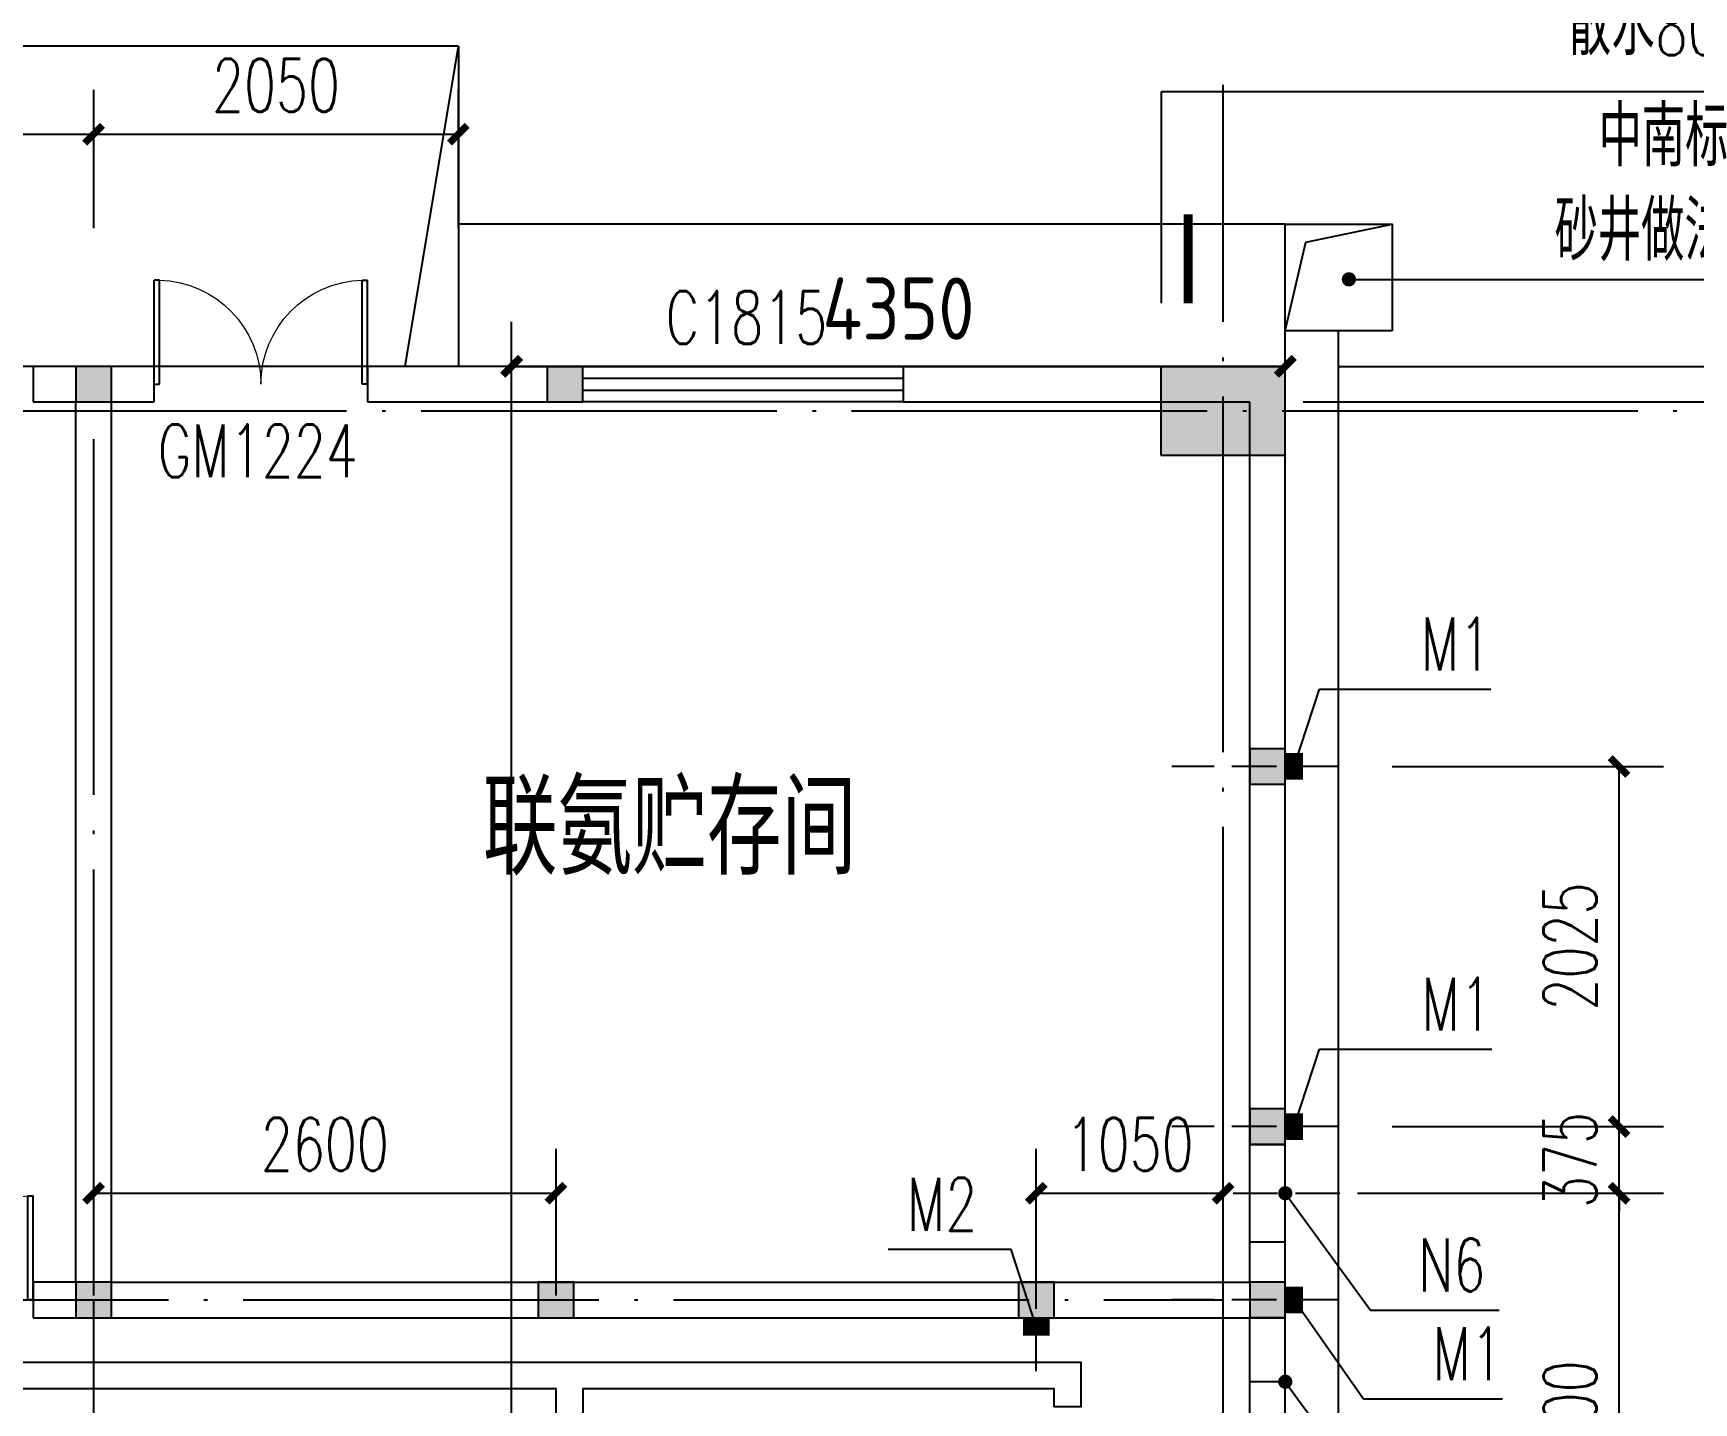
# Model space of a CAD drawing. Extents: x -59142 to 322364, y -122476 to 91021.
# Drawn here: x -17024 to -7688, y 75794 to 83496 of the extents above; entities that cross this region are included whole.
import ezdxf

# ---------------------------------------------------------------- set-up
doc = ezdxf.new("R2010")
doc.units = 0
doc.header["$LTSCALE"] = 1000
doc.header["$MEASUREMENT"] = 0
doc.linetypes.add('DASH', pattern=[0.35, 0.25, -0.1])
doc.linetypes.add('DOTE', pattern=[2.42, 2, -0.2, 0.02, -0.2])
for name, color, linetype in [('AXIS', 3, 'Continuous'), ('CENTRE LINE', 1, 'DOTE'), ('COLUMN', 255, 'Continuous'), ('DIM_IDEN', 3, 'Continuous'), ('DIM_LEAD', 3, 'Continuous'), ('DIM_SYMB', 3, 'Continuous'), ('DOTE', 1, 'DOTE'), ('EQUIPMENT', 171, 'Continuous'), ('GROUND', 204, 'Continuous'), ('HOLE', 6, 'Continuous'), ('PUB_DIM', 3, 'Continuous'), ('PUB_HATCH', 255, 'Continuous'), ('PUB_TEXT', 7, 'Continuous'), ('STAIR', 2, 'Continuous'), ('TEXT', 62, 'Continuous'), ('WALL', 255, 'Continuous'), ('WINDOW', 4, 'Continuous'), ('WINDOW_TEXT', 7, 'Continuous'), ('埋件', 11, 'Continuous')]:
    doc.layers.add(name, color=color, linetype=linetype)
doc.styles.add('_TCH_DIM', font='SIMPLEX', dxfattribs={"bigfont": 'GBCBIG'})
doc.styles.add('_TCH_DIM_T3', font='SIMPLEX', dxfattribs={"width": 0.705882, "bigfont": 'GBCBIG'})
doc.styles.add('_TCH_WINDOW', font='SIMPLEX', dxfattribs={"bigfont": 'GBCBIG'})
doc.styles.add('HZTXT', font='geditxt.shx', dxfattribs={"width": 0.8, "bigfont": 'hztxt1.shx'})
doc.styles.get("Standard").update_dxf_attribs({"font": 'gbenor.shx', "bigfont": 'gbcbig.shx'})
doc.dimstyles.new('_TCH_ARCH&&100', dxfattribs={"dimtxt": 297.5, "dimasz": 100, "dimexe": 250, "dimexo": 300, "dimgap": 126.25, "dimtad": 1, "dimdec": 0, "dimzin": 0, "dimdsep": 46, "dimtxsty": '_TCH_DIM_T3', "dimblk": 'ARCHTICK', "dimcen": 0.09, "dimazin": 2, "dimtfac": 1, "dimtdec": 0, "dimtix": 1, "dimtmove": 2, "dimatfit": 3, "dimfxl": 1, "dimtolj": 1, "dimtzin": 0, "dimarcsym": 0})
doc.dimstyles.get("Standard").update_dxf_attribs({"dimscale": 100, "dimtxt": 3.5, "dimasz": 1, "dimexe": 2.5, "dimexo": 3, "dimgap": 1.5, "dimtad": 1, "dimdec": 0, "dimzin": 0, "dimdsep": 46, "dimtxsty": 'Standard', "dimblk": 'ARCHTICK', "dimcen": 0.09, "dimadec": 0, "dimazin": 0, "dimtfac": 1, "dimtdec": 0, "dimtix": 1, "dimtmove": 2, "dimatfit": 3, "dimfxl": 1, "dimtolj": 1, "dimtzin": 0, "dimarcsym": 0})

# ---------------------------------------------------------------- blocks, each defined once
blk = doc.blocks.new('_FZH')
blk.add_lwpolyline([(-0.5, -0.5), (0.5, -0.5), (0.5, 0.5), (-0.5, 0.5)], close=True)
at = {"layer": 'PUB_HATCH'}
blk.add_solid([(-0.5, -0.5), (0.5, -0.5), (-0.5, 0.5), (0.5, 0.5)], dxfattribs=at)
blk = doc.blocks.new('A$C78DD753C')
at = {"layer": 'COLUMN', "xscale": 699.9999999997672, "yscale": 499.9999999998399, "zscale": 499.9999999998399, "rotation": 3.811489492195883e-11}
blk.add_blockref('_FZH', (23100, 0), dxfattribs=at)
blk = doc.blocks.new('_ArchTick')
at = {"color": 0, "linetype": 'ByBlock', "const_width": 0.4}
blk.add_lwpolyline([(-0.5, -0.5), (0.5, 0.5)], dxfattribs=at)
blk = doc.blocks.new('*D346')
at = {"layer": 'Defpoints', "color": 0, "transparency": 16777216}
for p in [(-10334.3, 76972.1), (-11384.3, 76097.1), (-10334.3, 76097.1)]:
    blk.add_point(p, dxfattribs=at)
at = {"layer": '埋件', "color": 0, "lineweight": -2, "transparency": 16777216}
for p, q in [((-11384.3, 76397.1), (-11384.3, 77222.1)), ((-10334.3, 76397.1), (-10334.3, 77222.1)), ((-11384.3, 76972.1), (-10334.3, 76972.1))]:
    blk.add_line(p, q, dxfattribs=at)
at = {"layer": '埋件', "color": 0, "lineweight": -2, "transparency": 16777216, "xscale": 100, "yscale": 100, "zscale": 100, "rotation": 180}
blk.add_blockref('_ArchTick', (-11384.3, 76972.1), dxfattribs=at)
at = {"layer": '埋件', "color": 0, "lineweight": -2, "transparency": 16777216, "xscale": 100, "yscale": 100, "zscale": 100}
blk.add_blockref('_ArchTick', (-10334.3, 76972.1), dxfattribs=at)
at = {"layer": '埋件', "color": 0, "transparency": 16777216, "insert": (-10859.3, 77247.1), "char_height": 297.5, "attachment_point": 5, "style": '_TCH_DIM_T3'}
blk.add_mtext('\\A1;1050', dxfattribs=at)
blk = doc.blocks.new('*D347')
at = {"layer": 'AXIS', "color": 0, "lineweight": -2, "transparency": 16777216}
for p, q in [((-16684.3, 76397.1), (-16684.3, 77222.1)), ((-14084.8, 76397.1), (-14084.8, 77222.1)), ((-16684.3, 76972.1), (-14084.8, 76972.1))]:
    blk.add_line(p, q, dxfattribs=at)
at = {"layer": 'Defpoints', "color": 0, "transparency": 16777216}
for p in [(-14084.8, 76972.1), (-16684.3, 76097.1), (-14084.8, 76097.1)]:
    blk.add_point(p, dxfattribs=at)
at = {"layer": 'AXIS', "color": 0, "lineweight": -2, "transparency": 16777216, "xscale": 100, "yscale": 100, "zscale": 100, "rotation": 180}
blk.add_blockref('_ArchTick', (-16684.3, 76972.1), dxfattribs=at)
at = {"layer": 'AXIS', "color": 0, "lineweight": -2, "transparency": 16777216, "xscale": 100, "yscale": 100, "zscale": 100}
blk.add_blockref('_ArchTick', (-14084.8, 76972.1), dxfattribs=at)
at = {"layer": 'AXIS', "color": 0, "transparency": 16777216, "insert": (-15384.5, 77247.1), "char_height": 297.5, "attachment_point": 5, "style": '_TCH_DIM_T3'}
blk.add_mtext('\\A1;2600', dxfattribs=at)
blk = doc.blocks.new('*D348')
at = {"layer": 'Defpoints', "color": 0, "transparency": 16777216}
for p in [(-9684.3, 79372.1), (-8108, 79372.1), (-9684.3, 77347.1)]:
    blk.add_point(p, dxfattribs=at)
at = {"layer": '埋件', "color": 0, "lineweight": -2, "transparency": 16777216}
for p, q in [((-9384.3, 79372.1), (-7858, 79372.1)), ((-8108, 77347.1), (-8108, 79372.1)), ((-9384.3, 77347.1), (-7858, 77347.1))]:
    blk.add_line(p, q, dxfattribs=at)
at = {"layer": '埋件', "color": 0, "lineweight": -2, "transparency": 16777216, "xscale": 100, "yscale": 100, "zscale": 100}
for p, rotation in [((-8108, 79372.1), 90), ((-8108, 77347.1), 270)]:
    blk.add_blockref('_ArchTick', p, dxfattribs=dict(at, rotation=rotation))
at = {"layer": '埋件', "color": 0, "transparency": 16777216, "insert": (-8383, 78359.6), "char_height": 297.5, "attachment_point": 5, "rotation": 90, "style": '_TCH_DIM_T3'}
blk.add_mtext('\\A1;2025', dxfattribs=at)
blk = doc.blocks.new('*D349')
at = {"layer": 'Defpoints', "color": 0, "transparency": 16777216}
for p in [(-9684.3, 77347.1), (-8108, 77347.1), (-9684.3, 76972.1)]:
    blk.add_point(p, dxfattribs=at)
at = {"layer": '埋件', "color": 0, "lineweight": -2, "transparency": 16777216}
for p, q in [((-8108, 77347.1), (-8108, 77447.1)), ((-9384.3, 77347.1), (-7858, 77347.1)), ((-8108, 76972.1), (-8108, 77347.1)), ((-9384.3, 76972.1), (-7858, 76972.1)), ((-8108, 76972.1), (-8108, 76872.1))]:
    blk.add_line(p, q, dxfattribs=at)
at = {"layer": '埋件', "color": 0, "lineweight": -2, "transparency": 16777216, "xscale": 100, "yscale": 100, "zscale": 100}
for p, rotation in [((-8108, 77347.1), 270), ((-8108, 76972.1), 90)]:
    blk.add_blockref('_ArchTick', p, dxfattribs=dict(at, rotation=rotation))
at = {"layer": '埋件', "color": 0, "transparency": 16777216, "insert": (-8383, 77159.6), "char_height": 297.5, "attachment_point": 5, "rotation": 90, "style": '_TCH_DIM_T3'}
blk.add_mtext('\\A1;375', dxfattribs=at)
blk = doc.blocks.new('*D432')
at = {"layer": 'Defpoints', "color": 0, "transparency": 16777216}
for p in [(-9277.3, 76972.1), (-8108, 76972.1), (-9277.3, 74372.1)]:
    blk.add_point(p, dxfattribs=at)
at = {"layer": 'HOLE', "color": 0, "lineweight": -2, "transparency": 16777216}
for p, q in [((-8977.3, 76972.1), (-7858, 76972.1)), ((-8108, 74372.1), (-8108, 76972.1)), ((-8977.3, 74372.1), (-7858, 74372.1))]:
    blk.add_line(p, q, dxfattribs=at)
at = {"layer": 'HOLE', "color": 0, "lineweight": -2, "transparency": 16777216, "xscale": 100, "yscale": 100, "zscale": 100}
for p, rotation in [((-8108, 76972.1), 90), ((-8108, 74372.1), 270)]:
    blk.add_blockref('_ArchTick', p, dxfattribs=dict(at, rotation=rotation))
at = {"layer": 'HOLE', "color": 0, "transparency": 16777216, "insert": (-8383, 75672.1), "char_height": 297.5, "attachment_point": 5, "rotation": 90, "style": '_TCH_DIM_T3'}
blk.add_mtext('\\A1;2600', dxfattribs=at)
blk = doc.blocks.new('*D1355')
at = {"layer": 'Defpoints', "color": 0, "transparency": 16777216}
for p in [(-14633.8, 82927.5), (-16684.3, 82100), (-14633.8, 82100)]:
    blk.add_point(p, dxfattribs=at)
at = {"layer": 'PUB_DIM', "color": 0, "lineweight": -2, "transparency": 16777216}
for p, q in [((-16684.3, 82400), (-16684.3, 83177.5)), ((-14633.8, 82400), (-14633.8, 83177.5)), ((-16684.3, 82927.5), (-14633.8, 82927.5))]:
    blk.add_line(p, q, dxfattribs=at)
at = {"layer": 'PUB_DIM', "color": 0, "lineweight": -2, "transparency": 16777216, "xscale": 100, "yscale": 100, "zscale": 100, "rotation": 180}
blk.add_blockref('_ArchTick', (-16684.3, 82927.5), dxfattribs=at)
at = {"layer": 'PUB_DIM', "color": 0, "lineweight": -2, "transparency": 16777216, "xscale": 100, "yscale": 100, "zscale": 100}
blk.add_blockref('_ArchTick', (-14633.8, 82927.5), dxfattribs=at)
at = {"layer": 'PUB_DIM', "color": 0, "transparency": 16777216, "insert": (-15659, 83202.5), "char_height": 297.5, "attachment_point": 5, "style": '_TCH_DIM_T3'}
blk.add_mtext('\\A1;2050', dxfattribs=at)
blk = doc.blocks.new('*D1356')
at = {"layer": 'Defpoints', "color": 0, "transparency": 16777216}
for p in [(-16684.3, 82927.5), (-18783.8, 82100), (-16684.3, 82100)]:
    blk.add_point(p, dxfattribs=at)
at = {"layer": 'PUB_DIM', "color": 0, "lineweight": -2, "transparency": 16777216}
for p, q in [((-18783.8, 82400), (-18783.8, 83177.5)), ((-16684.3, 82400), (-16684.3, 83177.5)), ((-18783.8, 82927.5), (-16684.3, 82927.5))]:
    blk.add_line(p, q, dxfattribs=at)
at = {"layer": 'PUB_DIM', "color": 0, "lineweight": -2, "transparency": 16777216, "xscale": 100, "yscale": 100, "zscale": 100, "rotation": 180}
blk.add_blockref('_ArchTick', (-18783.8, 82927.5), dxfattribs=at)
at = {"layer": 'PUB_DIM', "color": 0, "lineweight": -2, "transparency": 16777216, "xscale": 100, "yscale": 100, "zscale": 100}
blk.add_blockref('_ArchTick', (-16684.3, 82927.5), dxfattribs=at)
at = {"layer": 'PUB_DIM', "color": 0, "transparency": 16777216, "insert": (-17734, 83202.5), "char_height": 297.5, "attachment_point": 5, "style": '_TCH_DIM_T3'}
blk.add_mtext('\\A1;2100', dxfattribs=at)
blk = doc.blocks.new('*D1567')
at = {"layer": 'AXIS', "color": 0, "lineweight": -2, "transparency": 16777216}
for p, q in [((-33434.3, 83612), (-33434.3, 86862)), ((-10334.3, 83612), (-10334.3, 86862)), ((-33434.3, 86612), (-10334.3, 86612))]:
    blk.add_line(p, q, dxfattribs=at)
at = {"layer": 'Defpoints', "color": 0, "transparency": 16777216}
for p in [(-10334.3, 86612), (-33434.3, 83312), (-10334.3, 83312)]:
    blk.add_point(p, dxfattribs=at)
at = {"layer": 'AXIS', "color": 0, "lineweight": -2, "transparency": 16777216, "xscale": 100, "yscale": 100, "zscale": 100, "rotation": 180}
blk.add_blockref('_ArchTick', (-33434.3, 86612), dxfattribs=at)
at = {"layer": 'AXIS', "color": 0, "lineweight": -2, "transparency": 16777216, "xscale": 100, "yscale": 100, "zscale": 100}
blk.add_blockref('_ArchTick', (-10334.3, 86612), dxfattribs=at)
at = {"layer": 'AXIS', "color": 0, "transparency": 16777216, "insert": (-21884.3, 86887), "char_height": 297.5, "attachment_point": 5, "style": '_TCH_DIM_T3'}
blk.add_mtext('\\A1;23100', dxfattribs=at)
blk = doc.blocks.new('$DorLib2D$00000002')
for p, q in [((-0.5, 0), (-0.5, 0.4875)), ((-0.475, 0.4875), (-0.5, 0.4875)), ((-0.475, 0), (-0.475, 0.4875)), ((0.475, 0), (0.475, 0.4875)), ((0.475, 0.4875), (0.5, 0.4875)), ((0.5, 0), (0.5, 0.4875)), ((-0.5, 0), (-0.475, 0)), ((0.5, 0), (0.475, 0))]:
    blk.add_line(p, q)
at = {"lineweight": 13}
for centre, start, end in [((-0.4875, 0), 0, 88.53072), ((0.4875, 0), 91.46928, 180)]:
    blk.add_arc(centre, 0.4875, start, end, dxfattribs=at)
blk = doc.blocks.new('$TCHSYS$WIN2D')
for p, q in [((-0.5, 0.5), (0.5, 0.5)), ((0.5, 0.1667), (-0.5, 0.1667)), ((0.5, -0.1667), (-0.5, -0.1667)), ((-0.5, -0.5), (0.5, -0.5))]:
    blk.add_line(p, q)
blk = doc.blocks.new('*D1609')
at = {"color": 0, "lineweight": -2, "transparency": 16777216}
for p, q in [((-14334.3, 26922.1), (-14334.3, 81872.1)), ((-9984.3, 26922.1), (-9984.3, 81872.1)), ((-14334.3, 81622.1), (-9984.3, 81622.1))]:
    blk.add_line(p, q, dxfattribs=at)
at = {"layer": 'Defpoints', "color": 0, "transparency": 16777216}
for p in [(-9984.3, 81622.1), (-14334.3, 26622.1), (-9984.3, 26622.1)]:
    blk.add_point(p, dxfattribs=at)
at = {"color": 0, "lineweight": -2, "transparency": 16777216, "xscale": 100, "yscale": 100, "zscale": 100, "rotation": 180}
blk.add_blockref('_ArchTick', (-14334.3, 81622.1), dxfattribs=at)
at = {"color": 0, "lineweight": -2, "transparency": 16777216, "xscale": 100, "yscale": 100, "zscale": 100}
blk.add_blockref('_ArchTick', (-9984.3, 81622.1), dxfattribs=at)
at = {"color": 0, "transparency": 16777216, "insert": (-12159.3, 81947.1), "char_height": 350, "attachment_point": 5}
blk.add_mtext('\\A1;4350', dxfattribs=at)
blk = doc.blocks.new('*D1610')
at = {"color": 0, "lineweight": -2, "transparency": 16777216}
for p, q in [((-9684.3, 81622.1), (-2279, 81622.1)), ((-2529, 26622.1), (-2529, 81622.1)), ((-9684.3, 26622.1), (-2279, 26622.1))]:
    blk.add_line(p, q, dxfattribs=at)
at = {"layer": 'Defpoints', "color": 0, "transparency": 16777216}
for p in [(-9984.3, 81622.1), (-2529, 81622.1), (-9984.3, 26622.1)]:
    blk.add_point(p, dxfattribs=at)
at = {"color": 0, "lineweight": -2, "transparency": 16777216, "xscale": 100, "yscale": 100, "zscale": 100}
for p, rotation in [((-2529, 81622.1), 90), ((-2529, 26622.1), 270)]:
    blk.add_blockref('_ArchTick', p, dxfattribs=dict(at, rotation=rotation))
at = {"color": 0, "transparency": 16777216, "insert": (-2854, 54122.1), "char_height": 350, "attachment_point": 5, "rotation": 90}
blk.add_mtext('\\A1;55000', dxfattribs=at)
blk = doc.blocks.new('*D1611')
at = {"color": 0, "lineweight": -2, "transparency": 16777216}
for p, q in [((-9884.3, 81422.1), (-993, 81422.1)), ((-1243, 26822.1), (-1243, 81422.1)), ((-9884.3, 26822.1), (-993, 26822.1))]:
    blk.add_line(p, q, dxfattribs=at)
at = {"layer": 'Defpoints', "color": 0, "transparency": 16777216}
for p in [(-10184.3, 81422.1), (-1243, 81422.1), (-10184.3, 26822.1)]:
    blk.add_point(p, dxfattribs=at)
at = {"color": 0, "lineweight": -2, "transparency": 16777216, "xscale": 100, "yscale": 100, "zscale": 100}
for p, rotation in [((-1243, 81422.1), 90), ((-1243, 26822.1), 270)]:
    blk.add_blockref('_ArchTick', p, dxfattribs=dict(at, rotation=rotation))
at = {"color": 0, "transparency": 16777216, "insert": (-1568, 54122.1), "char_height": 350, "attachment_point": 5, "rotation": 90}
blk.add_mtext('\\A1;54600', dxfattribs=at)

msp = doc.modelspace()

# ---------------------------------------------------------------- hatches: boundary and pattern name
at = {"layer": 'PUB_HATCH'}
for points in [[(-16784.3, 81622.1), (-16784.3, 81422.1), (-16584.3, 81422.1), (-16584.3, 81622.1)], [(-13933.8, 81622.1), (-14133.8, 81622.1), (-14133.8, 81422.1), (-13933.8, 81422.1)], [(-9984.3, 79472.1), (-10184.3, 79472.1), (-10184.3, 79272.1), (-9984.3, 79272.1)], [(-9984.3, 77447.1), (-10184.3, 77447.1), (-10184.3, 77247.1), (-9984.3, 77247.1)], [(-16784.3, 76472.1), (-16784.3, 76272.1), (-16584.3, 76272.1), (-16584.3, 76472.1)], [(-13984.8, 76472.1), (-14184.8, 76472.1), (-14184.8, 76272.1), (-13984.8, 76272.1)], [(-11284.3, 76472.1), (-11484.3, 76472.1), (-11484.3, 76272.1), (-11284.3, 76272.1)], [(-10184.3, 76472.1), (-10184.3, 76272.1), (-9984.3, 76272.1), (-9984.3, 76472.1)]]:
    msp.add_hatch(color=256, dxfattribs=at).paths.add_polyline_path(points)

# ---------------------------------------------------------------- linework, layer by layer
at = {"layer": 'CENTRE LINE'}
msp.add_line((-20684.3, 76372.1), (-10334.3, 76372.1), dxfattribs=at)
msp.add_lwpolyline([(-16684.3, 74372.1), (-16684.3, 81372.1)], dxfattribs=at)
at = {"layer": 'COLUMN'}
for p, q in [((-16784.3, 81622.1), (-16784.3, 81422.1)), ((-16584.3, 81622.1), (-16784.3, 81622.1)), ((-16584.3, 81422.1), (-16584.3, 81622.1)), ((-13933.8, 81622.1), (-14133.8, 81622.1)), ((-14133.8, 81622.1), (-14133.8, 81422.1)), ((-13933.8, 81422.1), (-13933.8, 81622.1)), ((-16784.3, 81422.1), (-16584.3, 81422.1)), ((-14133.8, 81422.1), (-13933.8, 81422.1)), ((-9984.3, 79472.1), (-10184.3, 79472.1)), ((-10184.3, 79472.1), (-10184.3, 79272.1)), ((-9984.3, 79272.1), (-9984.3, 79472.1)), ((-10184.3, 79272.1), (-9984.3, 79272.1)), ((-9984.3, 77447.1), (-10184.3, 77447.1)), ((-10184.3, 77447.1), (-10184.3, 77247.1)), ((-9984.3, 77247.1), (-9984.3, 77447.1)), ((-10184.3, 77247.1), (-9984.3, 77247.1)), ((-16784.3, 76472.1), (-16784.3, 76272.1)), ((-16584.3, 76472.1), (-16784.3, 76472.1)), ((-16584.3, 76272.1), (-16584.3, 76472.1)), ((-13984.8, 76472.1), (-14184.8, 76472.1)), ((-14184.8, 76472.1), (-14184.8, 76272.1)), ((-13984.8, 76272.1), (-13984.8, 76472.1)), ((-11284.3, 76472.1), (-11484.3, 76472.1)), ((-11484.3, 76472.1), (-11484.3, 76272.1)), ((-11284.3, 76272.1), (-11284.3, 76472.1)), ((-10184.3, 76472.1), (-10184.3, 76272.1)), ((-9984.3, 76472.1), (-10184.3, 76472.1)), ((-9984.3, 76272.1), (-9984.3, 76472.1)), ((-16784.3, 76272.1), (-16584.3, 76272.1)), ((-14184.8, 76272.1), (-13984.8, 76272.1)), ((-11484.3, 76272.1), (-11284.3, 76272.1)), ((-10184.3, 76272.1), (-9984.3, 76272.1))]:
    msp.add_line(p, q, dxfattribs=at)
at = {"layer": 'DIM_IDEN'}
for p, q in [((-10680.5, 83168.5), (-6250.5, 83168.5)), ((-10680.5, 81977), (-10680.5, 83168.5))]:
    msp.add_line(p, q, dxfattribs=at)
at = {"layer": 'DIM_IDEN', "const_width": 50}
msp.add_lwpolyline([(-10530.5, 81977), (-10530.5, 82477)], dxfattribs=at)
at = {"layer": 'DIM_LEAD'}
for p, q in [((-9626.6, 82111.5), (-9092.6, 82111.5)), ((-9092.6, 82111.5), (-5456.8, 82111.5))]:
    msp.add_line(p, q, dxfattribs=at)
at = {"layer": 'DIM_LEAD', "const_width": 40}
msp.add_lwpolyline([(-9646.6, 82111.5, 1), (-9606.6, 82111.5, 1)], format="xyb", close=True, dxfattribs=at)
at = {"layer": 'DIM_SYMB'}
msp.add_lwpolyline([(-9829.5, 80215, 0, 0, 0), (-9829.5, 80885.5, 80, 0, 0), (-9829.5, 81185.5, 0, 0, 0)], format="xyseb", dxfattribs=at)
at = {"layer": 'DOTE'}
msp.add_line((-36622.7, 81372.1), (-7716.7, 81372.1), dxfattribs=at)
msp.add_lwpolyline([(-10334.3, 21372.1), (-10334.3, 83205.2)], dxfattribs=at)
at = {"layer": 'EQUIPMENT', "color": 251}
msp.add_lwpolyline([(-11284.3, 60872.1), (-11134.3, 60872.1), (-11134.3, 60622.1), (-14084.3, 60622.1), (-14084.3, 75871.6), (-18784.7, 75871.6), (-18784.7, 75222.1), (-20134.3, 75222.1), (-20134.3, 76172.1), (-19984.3, 76172.1), (-19984.3, 75372.1), (-18934.7, 75372.1), (-18934.7, 76172.1), (-18784.7, 76172.1), (-18784.7, 76021.6), (-11134.3, 76021.6), (-11134.3, 75771.6), (-11284.3, 75771.6), (-11284.3, 75871.6), (-13934.3, 75871.6), (-13934.3, 60772.1), (-11284.3, 60772.1), (-11284.3, 60872.1)], dxfattribs=at)
at = {"layer": 'GROUND'}
for p, q in [((-9984.3, 82422.1), (-14633.8, 82422.1)), ((-9984.3, 81622.1), (-9984.3, 82422.1)), ((-14133.8, 81622.1), (-14633.8, 81622.1)), ((-9984.3, 81622.1), (-13933.8, 81622.1))]:
    msp.add_line(p, q, dxfattribs=at)
msp.add_lwpolyline([(-9384.3, 81822.4), (-9984.3, 81822.4), (-9984.3, 82422.1), (-9384.3, 82422.1)], close=True, dxfattribs=at)
for points in [[(-9984.3, 81822.4), (-9869, 82321.2), (-9384.3, 82422.1)], [(-9684.3, 36172.1), (-9684.3, 81822.4)]]:
    msp.add_lwpolyline(points, dxfattribs=at)
at = {"layer": 'HOLE'}
for p, q in [((-9984.3, 77247.1), (-10184.3, 77247.1)), ((-9984.3, 76972.1), (-9504.5, 76315)), ((-9984.3, 76697.1), (-10184.3, 76697.1)), ((-9504.5, 76315), (-8782, 76315)), ((-9984.3, 76272.1), (-10184.3, 76272.1)), ((-9984.3, 75912.1), (-10184.3, 75912.1)), ((-9984.3, 75912.1), (-9504.5, 75255))]:
    msp.add_line(p, q, dxfattribs=at)
at = {"layer": 'HOLE', "linetype": 'DASH'}
msp.add_line((-10627.5, 76972.1), (-9144.5, 76972.1), dxfattribs=at)
at = {"layer": 'HOLE', "const_width": 40}
for points in [[(-9996.1, 76988.2, 1), (-9972.5, 76955.9, 1)], [(-9996.1, 75928.2, 1), (-9972.5, 75895.9, 1)]]:
    msp.add_lwpolyline(points, format="xyb", close=True, dxfattribs=at)
at = {"layer": 'STAIR'}
for p, q in [((-14633.8, 83422.1), (-18783.8, 83422.1)), ((-14933.8, 81622.1), (-14633.8, 83422.1)), ((-14633.8, 83422.1), (-14633.8, 81622.1)), ((-16784.3, 81622.1), (-18783.8, 81622.1)), ((-14633.8, 81622.1), (-16584.3, 81622.1))]:
    msp.add_line(p, q, dxfattribs=at)
at = {"layer": 'WALL'}
for p, q in [((-16684.3, 81622.1), (-17024.3, 81622.1)), ((-17024.3, 81622.1), (-17024.3, 81422.1)), ((-16344.3, 81622.1), (-16684.3, 81622.1)), ((-16344.3, 81422.1), (-16344.3, 81622.1)), ((-13933.8, 81622.1), (-15144.3, 81622.1)), ((-15144.3, 81622.1), (-15144.3, 81422.1)), ((-13933.8, 81422.1), (-13933.8, 81622.1)), ((-9984.3, 81622.1), (-12133.8, 81622.1)), ((-12133.8, 81622.1), (-12133.8, 81422.1)), ((-9984.3, 76372.1), (-9984.3, 81622.1)), ((-17024.3, 81422.1), (-16784.3, 81422.1)), ((-16784.3, 76472.1), (-16784.3, 81422.1)), ((-16584.3, 81422.1), (-16344.3, 81422.1)), ((-16584.3, 76472.1), (-16584.3, 81422.1)), ((-15144.3, 81422.1), (-13933.8, 81422.1)), ((-12133.8, 81422.1), (-10184.3, 81422.1)), ((-10184.3, 76472.1), (-10184.3, 81422.1)), ((-16784.3, 76472.1), (-17024.3, 76472.1)), ((-17024.3, 76472.1), (-17024.3, 76272.1)), ((-16584.3, 76472.1), (-10184.3, 76472.1)), ((-9984.3, 75072.1), (-9984.3, 76372.1)), ((-17024.3, 76272.1), (-16684.3, 76272.1)), ((-16684.3, 76272.1), (-10184.3, 76272.1)), ((-10184.3, 75132.1), (-10184.3, 76272.1))]:
    msp.add_line(p, q, dxfattribs=at)
at = {"layer": 'WINDOW'}
msp.add_line((-15144.3, 81622.1), (-16344.3, 81622.1), dxfattribs=at)
at = {"layer": '埋件'}
for p, q in [((-9934.3, 79372.1), (-9792, 79806.5)), ((-9792, 79806.5), (-8828, 79806.5)), ((-9934.3, 77347.1), (-9792, 77781.5)), ((-9792, 77781.5), (-8823, 77781.5)), ((-11526.5, 76656.5), (-12217, 76656.5)), ((-11384.3, 76222.1), (-11526.5, 76656.5)), ((-9934.3, 76372.1), (-9545, 75816)), ((-9545, 75816), (-8762.5, 75816))]:
    msp.add_line(p, q, dxfattribs=at)
at = {"layer": '埋件', "linetype": 'DASH'}
for p, q in [((-9684.3, 79372.1), (-10622.5, 79372.1)), ((-9684.3, 77347.1), (-10622.5, 77347.1)), ((-11384.3, 75972.1), (-11384.3, 76910.3)), ((-9684.3, 76372.1), (-10622.5, 76372.1))]:
    msp.add_line(p, q, dxfattribs=at)
at = {"layer": '埋件', "const_width": 100}
for points in [[(-9934.3, 79447.1), (-9934.3, 79297.1)], [(-9934.3, 77422.1), (-9934.3, 77272.1)], [(-9934.3, 76447.1), (-9934.3, 76297.1)], [(-11309.3, 76222.1), (-11459.3, 76222.1)]]:
    msp.add_lwpolyline(points, dxfattribs=at)
at = {"layer": '埋件', "const_width": 40}
for points in [[(-9940.5, 79353.1, 1), (-9928, 79391.1, 1)], [(-9940.5, 77328.1, 1), (-9928, 77366.1, 1)], [(-9945.7, 76388.5, 1), (-9922.8, 76355.7, 1)], [(-11378, 76203.1, 1), (-11390.5, 76241.1, 1)]]:
    msp.add_lwpolyline(points, format="xyb", close=True, dxfattribs=at)

# ---------------------------------------------------------------- block references
at = {"layer": 'COLUMN'}
msp.add_blockref('A$C78DD753C', (-33434.3, 81372.1), dxfattribs=at)
at = {"layer": 'WINDOW'}
ref = msp.add_blockref('$DorLib2D$00000002', (-15744.3, 81522.1), dxfattribs=dict(at, xscale=1200, yscale=-1200, zscale=1200, rotation=180.0000000000002))
ref.add_attrib('A', 'GM1224', (-16324.3, 80998.3), dxfattribs={"layer": 'WINDOW_TEXT', "height": 297.5, "style": '_TCH_WINDOW', "width": 0.705882})
ref = msp.add_blockref('$TCHSYS$WIN2D', (-13033.8, 81522.1), dxfattribs=dict(at, xscale=1800, yscale=200, zscale=1800, rotation=180.0000000000002))
ref.add_attrib('A', 'C1815', (-13468.8, 81748.3), dxfattribs={"layer": 'WINDOW_TEXT', "height": 297.5, "style": '_TCH_WINDOW', "width": 0.705882})
ref = msp.add_blockref('$DorLib2D$00000002', (-17624.3, 76372.1), dxfattribs=dict(at, xscale=-1200, yscale=1200, zscale=-1200))
ref.add_attrib('A', 'GM1224', (-18204.3, 75848.3), dxfattribs={"layer": 'WINDOW_TEXT', "height": 297.5, "style": '_TCH_WINDOW', "width": 0.705882})

# ---------------------------------------------------------------- texts
at = {"layer": 'PUB_TEXT', "style": '_TCH_DIM'}
for s, height, p in [('散水', 337.59, (-8394.2, 83372.7)), ('中南标', 337.59, (-8222.7, 82747)), ('砂井做法详见水工专业图纸', 337.589, (-8469.8, 82216.5))]:
    msp.add_text(s, height=height, dxfattribs=at).set_placement(p)
at = {"layer": 'PUB_TEXT', "style": '_TCH_DIM', "width": 0.705882}
for s, p in [('800', (-7902.7, 83372.7)), ('M1', (-9223, 79911.5)), ('M1', (-9218, 77886.5)), ('M2', (-12112, 76761.5)), ('N6', (-9237, 76420)), ('M1', (-9157.5, 75921))]:
    msp.add_text(s, height=297.5, dxfattribs=at).set_placement(p)
at = {"layer": 'TEXT', "style": 'HZTXT', "width": 0.8}
msp.add_text('联氨贮存间', height=525, dxfattribs=at).set_placement((-14496.2, 78763.2))

# ---------------------------------------------------------------- dimensions: what is measured, and where the dimension line sits
dim = msp.add_linear_dim(base=(-9984.3, 81622.1), p1=(-14334.3, 26622.1), p2=(-9984.3, 26622.1), dimstyle='Standard', override={"dimarcsym": 1})
dim.commit()
dim.dimension.update_dxf_attribs({"geometry": '*D1609', "text_midpoint": (-12159.3, 81947.1)})
for base, p1, p2, picture, middle in [((-2529, 81622.1), (-9984.3, 26622.1), (-9984.3, 81622.1), '*D1610', (-2854, 54122.1)), ((-1243, 81422.1), (-10184.3, 26822.1), (-10184.3, 81422.1), '*D1611', (-1568, 54122.1))]:
    dim = msp.add_linear_dim(base=base, p1=p1, p2=p2, angle=90, dimstyle='Standard', override={"dimarcsym": 1})
    dim.commit()
    dim.dimension.update_dxf_attribs({"geometry": picture, "text_midpoint": middle})
at = {"layer": 'AXIS'}
for p1, p2, distance, picture, middle in [((-33434.3, 83312), (-10334.3, 83312), 3300, '*D1567', (-21884.3, 86887)), ((-16684.264166, 76097.0681897), (-14084.764166, 76097.0681897), 875, '*D347', (-15384.514166, 77247.0681897))]:
    dim = msp.add_aligned_dim(p1=p1, p2=p2, distance=distance, dimstyle='_TCH_ARCH&&100', dxfattribs=at)
    dim.commit()
    dim.dimension.update_dxf_attribs({"geometry": picture, "text_midpoint": middle})
at = {"layer": 'HOLE'}
dim = msp.add_aligned_dim(p1=(-9277.3, 74372.1), p2=(-9277.3, 76972.1), distance=-1169.3, dimstyle='_TCH_ARCH&&100', dxfattribs=at)
dim.commit()
dim.dimension.update_dxf_attribs({"geometry": '*D432', "text_midpoint": (-8383, 75672.1)})
at = {"layer": 'PUB_DIM'}
for p1, p2, picture, middle in [((-18783.764166, 82100), (-16684.264166, 82100), '*D1356', (-17734.014166, 83202.5)), ((-16684.264166, 82100), (-14633.764166, 82100), '*D1355', (-15659.014166, 83202.5))]:
    dim = msp.add_aligned_dim(p1=p1, p2=p2, distance=827.5, dimstyle='_TCH_ARCH&&100', dxfattribs=at)
    dim.commit()
    dim.dimension.update_dxf_attribs({"geometry": picture, "text_midpoint": middle})
at = {"layer": '埋件'}
for p1, p2, distance, picture, middle in [((-9684.3, 77347.1), (-9684.3, 79372.1), -1576.3, '*D348', (-8383, 78359.6)), ((-9684.3, 76972.1), (-9684.3, 77347.1), -1576.3, '*D349', (-8383, 77159.6)), ((-11384.3, 76097.1), (-10334.3, 76097.1), 875, '*D346', (-10859.3, 77247.1))]:
    dim = msp.add_aligned_dim(p1=p1, p2=p2, distance=distance, dimstyle='_TCH_ARCH&&100', dxfattribs=at)
    dim.commit()
    dim.dimension.update_dxf_attribs({"geometry": picture, "text_midpoint": middle})

doc.saveas('drawing.dxf')
